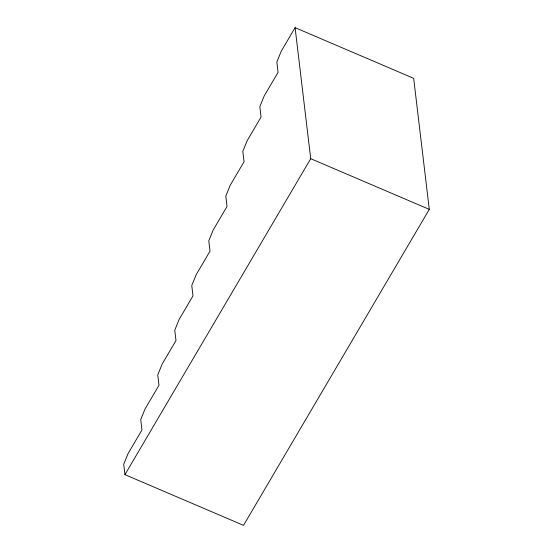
<?xml version="1.0" encoding="UTF-8"?>
<svg xmlns="http://www.w3.org/2000/svg" width="553" height="553" viewBox="0 0 553 553"><rect width="100%" height="100%" fill="white"/><g stroke="black" fill="none" stroke-linecap="round" stroke-linejoin="round"><path stroke-width="0.83" d="M295.088 27.65L281.235 51.222L276.839 61.998L278.076 72.353L264.216 95.918L259.827 106.701L261.057 117.049L247.205 140.621L242.808 151.404L244.046 161.752L230.186 185.324L225.797 196.101L227.034 206.456L213.175 230.027L208.785 240.804L210.016 251.159L196.163 274.723L191.767 285.507L193.004 295.855L179.144 319.427L174.755 330.21L175.992 340.558L162.133 364.13L157.743 374.906L158.974 385.261L145.121 408.833L140.725 419.609L141.962 429.964L128.102 453.529L123.713 464.313L124.943 474.661L243.52 525.35L429.287 209.373L413.665 78.339L295.088 27.65L310.717 158.69L124.943 474.661M310.717 158.69L429.287 209.373"/></g></svg>
